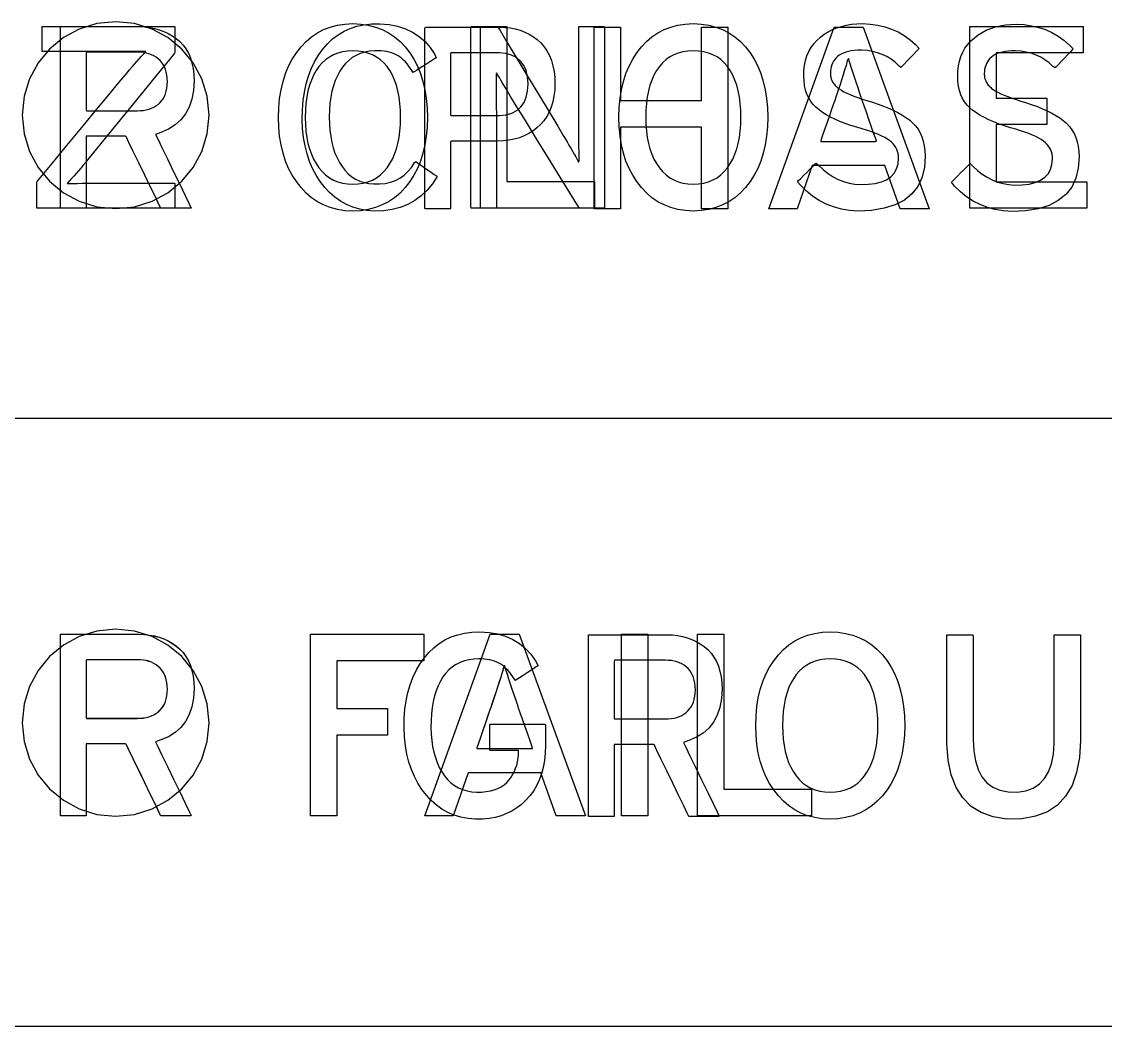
# Model space of a CAD drawing. Extents: x 1 to 47.7, y 0.2 to 35.
# Drawn here: x 23.077 to 23.657, y 10.065 to 10.602 of the extents above; entities that cross this region are included whole.
import ezdxf

# ---------------------------------------------------------------- set-up
doc = ezdxf.new("R2010")
doc.units = 0
doc.header["$MEASUREMENT"] = 0
for name, color, linetype in [('4_1__4U__UP_TO_ONE_IO_BOAR', 7, 'CONTINUOUS'), ('4_2__4U__FRONT_PANEL_W_24_', 7, 'CONTINUOUS'), ('5_1___24__TARGET_LEDS___12', 7, 'CONTINUOUS')]:
    doc.layers.add(name, color=color, linetype=linetype)

msp = doc.modelspace()

# ---------------------------------------------------------------- linework, layer by layer
at = {"layer": '4_1__4U__UP_TO_ONE_IO_BOAR'}
for points in [[(23.12715, 10.50203), (23.13723, 10.50305), (23.14662, 10.50596), (23.15511, 10.51058), (23.16252, 10.51668), (23.16863, 10.52409), (23.17324, 10.53259), (23.17616, 10.54197), (23.17717, 10.55205), (23.17616, 10.56213), (23.17324, 10.57151), (23.16863, 10.58001), (23.16252, 10.5874), (23.15511, 10.59351), (23.14662, 10.59812), (23.13723, 10.60103), (23.12715, 10.60205), (23.11707, 10.60103), (23.10769, 10.59812), (23.09921, 10.59351), (23.09181, 10.5874), (23.08571, 10.58001), (23.08111, 10.57151), (23.0782, 10.56213), (23.07718, 10.55205), (23.0782, 10.54197), (23.08111, 10.53259), (23.08571, 10.52409), (23.09181, 10.51668), (23.09921, 10.51058), (23.10769, 10.50596), (23.11707, 10.50305)], [(23.3622, 10.56873), (23.36205, 10.56533), (23.36167, 10.56213), (23.36106, 10.55912), (23.36021, 10.55631), (23.35914, 10.55369), (23.35784, 10.55127), (23.3563, 10.54904), (23.35454, 10.54702), (23.35257, 10.54519), (23.35044, 10.54357), (23.34817, 10.54216), (23.34574, 10.54097), (23.34316, 10.53999), (23.34044, 10.53922), (23.33756, 10.53866), (23.33454, 10.53832), (23.33136, 10.53819), (23.33026, 10.53819), (23.32793, 10.53819), (23.32448, 10.53819), (23.32037, 10.53819), (23.31607, 10.53819), (23.31207, 10.53819), (23.30882, 10.53819), (23.30681, 10.53819), (23.30638, 10.53803), (23.30638, 10.53582), (23.30638, 10.53157), (23.30638, 10.52598), (23.30638, 10.51972), (23.30638, 10.51351), (23.30638, 10.50803), (23.30638, 10.50397), (23.30638, 10.50204), (23.30606, 10.50197), (23.30484, 10.50197), (23.30295, 10.50197), (23.30067, 10.50197), (23.29826, 10.50197), (23.29598, 10.50197), (23.29409, 10.50197), (23.29287, 10.50197), (23.29255, 10.50216), (23.29255, 10.50735), (23.29255, 10.51823), (23.29255, 10.53294), (23.29255, 10.54961), (23.29255, 10.56639), (23.29255, 10.58141), (23.29255, 10.5928), (23.29255, 10.59872), (23.29323, 10.59915), (23.29645, 10.59915), (23.30164, 10.59915), (23.30805, 10.59915), (23.31492, 10.59915), (23.3215, 10.59915), (23.32702, 10.59915), (23.33075, 10.59915), (23.33228, 10.59915), (23.33531, 10.59902), (23.33821, 10.59869), (23.34097, 10.59816), (23.34359, 10.59742), (23.34607, 10.59648), (23.34842, 10.59534), (23.35064, 10.59399), (23.35272, 10.59244), (23.35466, 10.59065), (23.3564, 10.58864), (23.35791, 10.58642), (23.35919, 10.58399), (23.36025, 10.58136), (23.36108, 10.57851), (23.36168, 10.57546), (23.36205, 10.5722)], [(23.64262, 10.52987), (23.64222, 10.52373), (23.64091, 10.51832), (23.63869, 10.51361), (23.63556, 10.50962), (23.63151, 10.50635), (23.62655, 10.50379), (23.62068, 10.50194), (23.6139, 10.5008), (23.60683, 10.50043), (23.6022, 10.50081), (23.59779, 10.50156), (23.5936, 10.50269), (23.58964, 10.5042), (23.58591, 10.50609), (23.58239, 10.50836), (23.5791, 10.51101), (23.57603, 10.51404), (23.5743, 10.51616), (23.57491, 10.51677), (23.57606, 10.51792), (23.57757, 10.51942), (23.57926, 10.52111), (23.58096, 10.5228), (23.58248, 10.52432), (23.58365, 10.52549), (23.58429, 10.52613), (23.58573, 10.52476), (23.58819, 10.52248), (23.59074, 10.52049), (23.59339, 10.51879), (23.59614, 10.51738), (23.59899, 10.51626), (23.60193, 10.51544), (23.60497, 10.5149), (23.60811, 10.51466), (23.6121, 10.51475), (23.6159, 10.51521), (23.61919, 10.51604), (23.62198, 10.51723), (23.62426, 10.51879), (23.62604, 10.52071), (23.62732, 10.523), (23.6281, 10.52565), (23.62838, 10.52868), (23.62832, 10.53001), (23.62815, 10.5312), (23.62786, 10.53234), (23.62745, 10.53343), (23.62692, 10.53446), (23.62628, 10.53545), (23.62551, 10.53639), (23.62463, 10.53727), (23.62362, 10.53811), (23.6224, 10.53894), (23.621, 10.53975), (23.61942, 10.54056), (23.61767, 10.54136), (23.61573, 10.54215), (23.61361, 10.54294), (23.61132, 10.54371), (23.60885, 10.54448), (23.60599, 10.5453), (23.60279, 10.54628), (23.59979, 10.54731), (23.59698, 10.5484), (23.59436, 10.54953), (23.59193, 10.55072), (23.5897, 10.55195), (23.58767, 10.55324), (23.58582, 10.55458), (23.58417, 10.55595), (23.58269, 10.55745), (23.5814, 10.55913), (23.5803, 10.56098), (23.57939, 10.563), (23.57867, 10.56519), (23.57815, 10.56756), (23.57781, 10.57011), (23.57766, 10.57282), (23.57773, 10.57566), (23.57804, 10.57839), (23.57858, 10.58097), (23.57934, 10.58341), (23.58034, 10.58571), (23.58156, 10.58787), (23.58301, 10.58988), (23.58469, 10.59176), (23.5866, 10.59349), (23.58861, 10.595), (23.59073, 10.59633), (23.59298, 10.59748), (23.59535, 10.59845), (23.59784, 10.59926), (23.60045, 10.59988), (23.60318, 10.60033), (23.60604, 10.60061), (23.60913, 10.6007), (23.61326, 10.60048), (23.61723, 10.59991), (23.62103, 10.59902), (23.62466, 10.59779), (23.62813, 10.59623), (23.63142, 10.59434), (23.63455, 10.59211), (23.63751, 10.58955), (23.6395, 10.58749), (23.63895, 10.58692), (23.63786, 10.58579), (23.6364, 10.58427), (23.63474, 10.58255), (23.63306, 10.58081), (23.63153, 10.57922), (23.63034, 10.57798), (23.62965, 10.57727), (23.62861, 10.57814), (23.62656, 10.58002), (23.62438, 10.58166), (23.62207, 10.58306), (23.61964, 10.58422), (23.61707, 10.58514), (23.61438, 10.58582), (23.61156, 10.58626), (23.60861, 10.58646), (23.60638, 10.58643), (23.60465, 10.58631), (23.60303, 10.5861), (23.60153, 10.58581), (23.60015, 10.58543), (23.59888, 10.58498), (23.59772, 10.58444), (23.59668, 10.58382), (23.59576, 10.58311), (23.59494, 10.58232), (23.59422, 10.58147), (23.5936, 10.58058), (23.59307, 10.57965), (23.59265, 10.57867), (23.59231, 10.57765), (23.59208, 10.57658), (23.59194, 10.57547), (23.59189, 10.57435), (23.5919, 10.57379), (23.59194, 10.57324), (23.592, 10.57272), (23.59208, 10.57221), (23.59219, 10.57172), (23.59232, 10.57124), (23.59247, 10.57079), (23.59265, 10.57035), (23.59285, 10.56992), (23.59309, 10.56946), (23.59337, 10.569), (23.59369, 10.56855), (23.59404, 10.56811), (23.59443, 10.56767), (23.59487, 10.56724), (23.59533, 10.56682), (23.59584, 10.56639), (23.5966, 10.56583), (23.5978, 10.56507), (23.59918, 10.5643), (23.60075, 10.56352), (23.60251, 10.56274), (23.60445, 10.56195), (23.60659, 10.56115), (23.60892, 10.56035), (23.61144, 10.55954), (23.61441, 10.55864), (23.61744, 10.55765), (23.62031, 10.55661), (23.62302, 10.55551), (23.62557, 10.55435), (23.62796, 10.55314), (23.6302, 10.55187), (23.63227, 10.55054), (23.63419, 10.54917), (23.63593, 10.54769), (23.63747, 10.54605), (23.63881, 10.54424), (23.63994, 10.54227), (23.64088, 10.54012), (23.64162, 10.53781), (23.64215, 10.53533), (23.64249, 10.53268)], [(23.34782, 10.56873), (23.3475, 10.57253), (23.34672, 10.57585), (23.34548, 10.57867), (23.34378, 10.581), (23.34163, 10.58285), (23.33902, 10.5842), (23.33595, 10.58506), (23.33243, 10.58544), (23.33099, 10.58546), (23.32855, 10.58546), (23.32483, 10.58546), (23.32041, 10.58546), (23.31582, 10.58546), (23.31161, 10.58546), (23.30834, 10.58546), (23.30656, 10.58546), (23.30638, 10.58494), (23.30638, 10.58212), (23.30638, 10.57747), (23.30638, 10.57172), (23.30638, 10.56561), (23.30638, 10.55986), (23.30638, 10.55521), (23.30638, 10.55239), (23.30656, 10.55187), (23.30834, 10.55187), (23.31161, 10.55187), (23.31582, 10.55187), (23.32041, 10.55187), (23.32483, 10.55187), (23.32855, 10.55187), (23.33099, 10.55187), (23.33244, 10.5519), (23.33605, 10.5523), (23.33917, 10.55319), (23.34181, 10.55457), (23.34398, 10.55643), (23.34566, 10.55878), (23.34686, 10.56161), (23.34758, 10.56493)], [(23.52645, 10.56042), (23.52537, 10.56362), (23.52434, 10.56668), (23.52336, 10.56962), (23.52244, 10.57243), (23.52157, 10.5751), (23.52075, 10.57765), (23.51998, 10.58007), (23.51926, 10.58236), (23.51862, 10.58103), (23.51792, 10.57868), (23.51717, 10.57618), (23.51635, 10.57355), (23.51547, 10.57078), (23.51453, 10.56786), (23.51352, 10.56481), (23.51245, 10.56161), (23.51189, 10.55995), (23.51124, 10.55808), (23.51016, 10.555), (23.50884, 10.55119), (23.50743, 10.54714), (23.50611, 10.54333), (23.50504, 10.54025), (23.50439, 10.53838), (23.50448, 10.53804), (23.5066, 10.53804), (23.51047, 10.53804), (23.51546, 10.53804), (23.5209, 10.53804), (23.52615, 10.53804), (23.53055, 10.53804), (23.53345, 10.53804), (23.53423, 10.53808), (23.5338, 10.53934), (23.53286, 10.54201), (23.53161, 10.54561), (23.53021, 10.54964), (23.52882, 10.55363), (23.52761, 10.55708), (23.52677, 10.55951)], [(23.12712, 10.17704), (23.1372, 10.17805), (23.14659, 10.18097), (23.15509, 10.18558), (23.16249, 10.19169), (23.1686, 10.1991), (23.17321, 10.20759), (23.17613, 10.21698), (23.17714, 10.22706), (23.17613, 10.23714), (23.17321, 10.24652), (23.1686, 10.25501), (23.16249, 10.26241), (23.15509, 10.26852), (23.14659, 10.27313), (23.1372, 10.27604), (23.12712, 10.27705), (23.11705, 10.27604), (23.10767, 10.27313), (23.09918, 10.26852), (23.09178, 10.26241), (23.08568, 10.25501), (23.08108, 10.24652), (23.07817, 10.23714), (23.07716, 10.22706), (23.07817, 10.21698), (23.08108, 10.20759), (23.08568, 10.1991), (23.09178, 10.19169), (23.09918, 10.18558), (23.10767, 10.18097), (23.11705, 10.17805)], [(23.35707, 10.21503), (23.35691, 10.21086), (23.35651, 10.20691), (23.35585, 10.20319), (23.35494, 10.1997), (23.35378, 10.19642), (23.35237, 10.19338), (23.35071, 10.19055), (23.3488, 10.18795), (23.34665, 10.18556), (23.34431, 10.18339), (23.34182, 10.18148), (23.33917, 10.17983), (23.33635, 10.17844), (23.33338, 10.17731), (23.33024, 10.17645), (23.32694, 10.17585), (23.32348, 10.17551), (23.31968, 10.17548), (23.31567, 10.17587), (23.31187, 10.1766), (23.30828, 10.17768), (23.30489, 10.1791), (23.30171, 10.18088), (23.29873, 10.183), (23.29596, 10.18547), (23.29339, 10.18829), (23.29101, 10.19139), (23.28886, 10.1947), (23.28698, 10.19825), (23.28538, 10.20203), (23.28405, 10.20604), (23.28299, 10.21028), (23.28221, 10.21476), (23.2817, 10.21946), (23.28147, 10.2244), (23.28156, 10.22944), (23.28194, 10.23427), (23.28259, 10.23886), (23.28351, 10.24323), (23.28471, 10.24738), (23.28618, 10.25129), (23.28793, 10.25498), (23.28995, 10.25844), (23.29224, 10.26168), (23.29471, 10.26462), (23.29739, 10.26721), (23.30026, 10.26946), (23.30335, 10.27137), (23.30664, 10.27293), (23.31014, 10.27415), (23.31384, 10.27502), (23.31775, 10.27555), (23.322, 10.27572), (23.32694, 10.27539), (23.33153, 10.27461), (23.33577, 10.27336), (23.33967, 10.27165), (23.34322, 10.26948), (23.34642, 10.26684), (23.34927, 10.26375), (23.35178, 10.2602), (23.35321, 10.25754), (23.35249, 10.25709), (23.35112, 10.2562), (23.34929, 10.25503), (23.34723, 10.25371), (23.34516, 10.25238), (23.34328, 10.25117), (23.34183, 10.25024), (23.34101, 10.24971), (23.34048, 10.25035), (23.33967, 10.25163), (23.33883, 10.25283), (23.33796, 10.25395), (23.33707, 10.25499), (23.33615, 10.25596), (23.33521, 10.25684), (23.33424, 10.25765), (23.33324, 10.25837), (23.33219, 10.25898), (23.33107, 10.2595), (23.32988, 10.25995), (23.32863, 10.26033), (23.32731, 10.26065), (23.32593, 10.26089), (23.32449, 10.26107), (23.32298, 10.26118), (23.32141, 10.26122), (23.31878, 10.2611), (23.31619, 10.26074), (23.31375, 10.26014), (23.31145, 10.2593), (23.30931, 10.25823), (23.30732, 10.25692), (23.30548, 10.25537), (23.30379, 10.25359), (23.30225, 10.25157), (23.30086, 10.2493), (23.29964, 10.24685), (23.29859, 10.24421), (23.29771, 10.24139), (23.297, 10.23839), (23.29645, 10.2352), (23.29608, 10.23182), (23.29587, 10.22827), (23.29584, 10.22455), (23.29597, 10.22096), (23.29627, 10.21755), (23.29674, 10.21432), (23.29738, 10.21127), (23.29819, 10.2084), (23.29917, 10.20571), (23.30032, 10.2032), (23.30164, 10.20087), (23.30312, 10.19869), (23.30474, 10.19672), (23.30652, 10.19499), (23.30844, 10.19352), (23.31052, 10.1923), (23.31275, 10.19134), (23.31513, 10.19062), (23.31766, 10.19016), (23.32034, 10.18995), (23.32296, 10.19), (23.32537, 10.19024), (23.32762, 10.19064), (23.3297, 10.1912), (23.33162, 10.19193), (23.33337, 10.19282), (23.33497, 10.19387), (23.3364, 10.19509), (23.33767, 10.19647), (23.33874, 10.19794), (23.33967, 10.19948), (23.34048, 10.20108), (23.34116, 10.20273), (23.34172, 10.20445), (23.34215, 10.20624), (23.34245, 10.20808), (23.34264, 10.20998), (23.34269, 10.21185), (23.34269, 10.21187), (23.34269, 10.21191), (23.34269, 10.21197), (23.34269, 10.21203), (23.34269, 10.2121), (23.34269, 10.21217), (23.34269, 10.21222), (23.34269, 10.21225), (23.34266, 10.21226), (23.34187, 10.21226), (23.34022, 10.21226), (23.33799, 10.21226), (23.33544, 10.21226), (23.33285, 10.21226), (23.33048, 10.21226), (23.3286, 10.21226), (23.3275, 10.21226), (23.32731, 10.21236), (23.32731, 10.21324), (23.32731, 10.21486), (23.32731, 10.21696), (23.32731, 10.21929), (23.32731, 10.22163), (23.32731, 10.22371), (23.32731, 10.2253), (23.32731, 10.22614), (23.32773, 10.22622), (23.32996, 10.22622), (23.33364, 10.22622), (23.33825, 10.22622), (23.34328, 10.22622), (23.34819, 10.22622), (23.35246, 10.22622), (23.35559, 10.22622), (23.35703, 10.22622), (23.35707, 10.22595), (23.35707, 10.22499), (23.35707, 10.22353), (23.35707, 10.22175), (23.35707, 10.21985), (23.35707, 10.21804), (23.35707, 10.2165), (23.35707, 10.21543)], [(23.54933, 10.22561), (23.54915, 10.22044), (23.54869, 10.21552), (23.54794, 10.21085), (23.5469, 10.20642), (23.54558, 10.20225), (23.54397, 10.19832), (23.54207, 10.19465), (23.53988, 10.19122), (23.5374, 10.18802), (23.53466, 10.18514), (23.5317, 10.18263), (23.52853, 10.1805), (23.52514, 10.17874), (23.52153, 10.17735), (23.5177, 10.17633), (23.51365, 10.17569), (23.50939, 10.17543), (23.50515, 10.17569), (23.50115, 10.17633), (23.49736, 10.17735), (23.49379, 10.17874), (23.49045, 10.1805), (23.48732, 10.18263), (23.48442, 10.18514), (23.48174, 10.18802), (23.47925, 10.19122), (23.47701, 10.19465), (23.47507, 10.19832), (23.47342, 10.20225), (23.47206, 10.20642), (23.471, 10.21085), (23.47023, 10.21552), (23.46976, 10.22044), (23.46958, 10.22561), (23.46976, 10.23079), (23.47023, 10.23572), (23.471, 10.24041), (23.47206, 10.24485), (23.47342, 10.24905), (23.47507, 10.253), (23.47701, 10.25672), (23.47925, 10.26018), (23.48174, 10.26338), (23.48442, 10.26622), (23.48732, 10.26869), (23.49045, 10.27079), (23.49379, 10.27251), (23.49736, 10.27387), (23.50115, 10.27486), (23.50515, 10.27548), (23.50939, 10.27573), (23.51365, 10.27548), (23.5177, 10.27486), (23.52153, 10.27387), (23.52514, 10.27251), (23.52853, 10.27079), (23.5317, 10.26869), (23.53466, 10.26622), (23.5374, 10.26338), (23.53988, 10.26018), (23.54207, 10.25672), (23.54397, 10.253), (23.54558, 10.24905), (23.5469, 10.24485), (23.54794, 10.24041), (23.54869, 10.23572), (23.54915, 10.23079)], [(23.45161, 10.24511), (23.45124, 10.23996), (23.45035, 10.23529), (23.44892, 10.23111), (23.44696, 10.22742), (23.44446, 10.22422), (23.44143, 10.22151), (23.43786, 10.21929), (23.43376, 10.21756), (23.43097, 10.2165), (23.43215, 10.21405), (23.4344, 10.20941), (23.43734, 10.20333), (23.44063, 10.19653), (23.4439, 10.18978), (23.44679, 10.18379), (23.44896, 10.17932), (23.45003, 10.1771), (23.44976, 10.17699), (23.44839, 10.17699), (23.44624, 10.17699), (23.44361, 10.17699), (23.4408, 10.17699), (23.43811, 10.17699), (23.43585, 10.17699), (23.43431, 10.17699), (23.4338, 10.177), (23.43299, 10.17867), (23.43106, 10.18266), (23.42835, 10.18824), (23.42522, 10.1947), (23.42201, 10.20132), (23.41907, 10.20739), (23.41674, 10.21219), (23.41537, 10.21501), (23.41499, 10.21545), (23.41355, 10.21545), (23.41098, 10.21545), (23.40768, 10.21545), (23.40402, 10.21545), (23.40043, 10.21545), (23.39728, 10.21545), (23.39498, 10.21545), (23.39392, 10.21545), (23.39389, 10.21448), (23.39389, 10.21105), (23.39389, 10.20583), (23.39389, 10.19954), (23.39389, 10.19289), (23.39389, 10.1866), (23.39389, 10.18138), (23.39389, 10.17796), (23.39388, 10.17699), (23.39319, 10.17699), (23.39169, 10.17699), (23.38964, 10.17699), (23.3873, 10.17699), (23.38493, 10.17699), (23.38278, 10.17699), (23.3811, 10.17699), (23.38017, 10.17699), (23.38006, 10.1781), (23.38006, 10.18521), (23.38006, 10.19734), (23.38006, 10.21268), (23.38006, 10.22941), (23.38006, 10.24574), (23.38006, 10.25984), (23.38006, 10.26991), (23.38006, 10.27414), (23.38134, 10.27417), (23.38522, 10.27417), (23.39096, 10.27417), (23.39778, 10.27417), (23.40491, 10.27417), (23.41159, 10.27417), (23.41705, 10.27417), (23.42052, 10.27417), (23.42215, 10.27416), (23.42503, 10.27402), (23.42779, 10.27369), (23.43044, 10.27318), (23.43298, 10.27248), (23.43541, 10.27159), (23.43772, 10.27052), (23.43992, 10.26926), (23.442, 10.26782), (23.44398, 10.26616), (23.44573, 10.26428), (23.44726, 10.26219), (23.44856, 10.25988), (23.44963, 10.25736), (23.45047, 10.25462), (23.45108, 10.25166), (23.45146, 10.24849)], [(23.64339, 10.2175), (23.64283, 10.20838), (23.64131, 10.20037), (23.63884, 10.19348), (23.6354, 10.1877), (23.631, 10.18303), (23.62564, 10.17947), (23.61933, 10.17703), (23.61205, 10.1757), (23.60402, 10.17557), (23.59668, 10.17672), (23.59029, 10.17897), (23.58484, 10.18234), (23.58035, 10.18683), (23.57681, 10.19242), (23.57421, 10.19913), (23.57257, 10.20696), (23.57187, 10.21589), (23.57185, 10.21919), (23.57185, 10.22419), (23.57185, 10.23185), (23.57185, 10.2411), (23.57185, 10.25088), (23.57185, 10.26014), (23.57185, 10.2678), (23.57185, 10.2728), (23.57187, 10.27417), (23.57259, 10.27417), (23.57414, 10.27417), (23.57625, 10.27417), (23.57865, 10.27417), (23.58108, 10.27417), (23.58327, 10.27417), (23.58495, 10.27417), (23.58586, 10.27417), (23.58595, 10.27339), (23.58595, 10.26908), (23.58595, 10.26191), (23.58595, 10.25295), (23.58595, 10.24325), (23.58595, 10.23386), (23.58595, 10.22585), (23.58595, 10.22027), (23.58595, 10.21817), (23.58624, 10.21203), (23.58712, 10.20664), (23.58857, 10.202), (23.59061, 10.19812), (23.59323, 10.19498), (23.59643, 10.1926), (23.60022, 10.19097), (23.60459, 10.1901), (23.60948, 10.19001), (23.61405, 10.19071), (23.61801, 10.19214), (23.62138, 10.1943), (23.62416, 10.19718), (23.62633, 10.20079), (23.62791, 10.20512), (23.6289, 10.21019), (23.62928, 10.21598), (23.62929, 10.21861), (23.62929, 10.22366), (23.62929, 10.2314), (23.62929, 10.24075), (23.62929, 10.25064), (23.62929, 10.25999), (23.62929, 10.26773), (23.62929, 10.27278), (23.62931, 10.27417), (23.63003, 10.27417), (23.63158, 10.27417), (23.63369, 10.27417), (23.63609, 10.27417), (23.63852, 10.27417), (23.64071, 10.27417), (23.64239, 10.27417), (23.6433, 10.27417), (23.64339, 10.27338), (23.64339, 10.26901), (23.64339, 10.26176), (23.64339, 10.25269), (23.64339, 10.24287), (23.64339, 10.23337), (23.64339, 10.22527), (23.64339, 10.21962)], [(23.43736, 10.2447), (23.43728, 10.2465), (23.43708, 10.24819), (23.43676, 10.24977), (23.43633, 10.25124), (23.43578, 10.25259), (23.43512, 10.25384), (23.43434, 10.25497), (23.43345, 10.25599), (23.43244, 10.25693), (23.43134, 10.25777), (23.43014, 10.25851), (23.42885, 10.25912), (23.42748, 10.25962), (23.42602, 10.26001), (23.42446, 10.26028), (23.42282, 10.26044), (23.42132, 10.26048), (23.41997, 10.26048), (23.41693, 10.26048), (23.41274, 10.26048), (23.40797, 10.26048), (23.40316, 10.26048), (23.39886, 10.26048), (23.39562, 10.26048), (23.39399, 10.26048), (23.39389, 10.25984), (23.39389, 10.25712), (23.39389, 10.25282), (23.39389, 10.24758), (23.39389, 10.24203), (23.39389, 10.23679), (23.39389, 10.2325), (23.39389, 10.22977), (23.39399, 10.22913), (23.39562, 10.22913), (23.39886, 10.22913), (23.40316, 10.22913), (23.40797, 10.22913), (23.41274, 10.22913), (23.41693, 10.22913), (23.41997, 10.22913), (23.42132, 10.22913), (23.4228, 10.22917), (23.42441, 10.22932), (23.42594, 10.22958), (23.42738, 10.22995), (23.42874, 10.23042), (23.43001, 10.231), (23.4312, 10.2317), (23.43231, 10.2325), (23.43333, 10.2334), (23.43425, 10.23442), (23.43505, 10.23554), (23.43573, 10.23678), (23.4363, 10.23814), (23.43674, 10.23961), (23.43707, 10.24119), (23.43728, 10.24289)], [(23.53495, 10.22561), (23.53486, 10.22943), (23.5346, 10.23305), (23.53415, 10.23648), (23.53353, 10.2397), (23.53273, 10.24273), (23.53174, 10.24556), (23.53059, 10.2482), (23.52925, 10.25063), (23.52773, 10.25284), (23.52603, 10.25478), (23.52416, 10.25646), (23.52212, 10.25789), (23.51991, 10.25906), (23.51753, 10.25999), (23.51499, 10.26065), (23.51227, 10.26107), (23.50939, 10.26122), (23.50656, 10.26107), (23.5039, 10.26065), (23.50139, 10.25999), (23.49905, 10.25906), (23.49687, 10.25789), (23.49486, 10.25646), (23.493, 10.25478), (23.49131, 10.25284), (23.48977, 10.25063), (23.48841, 10.2482), (23.48722, 10.24556), (23.48622, 10.24273), (23.48541, 10.2397), (23.48477, 10.23648), (23.48432, 10.23305), (23.48405, 10.22943), (23.48395, 10.22561), (23.48405, 10.22184), (23.48432, 10.21826), (23.48477, 10.21488), (23.48541, 10.21168), (23.48622, 10.20869), (23.48722, 10.20588), (23.48841, 10.20327), (23.48977, 10.20086), (23.49131, 10.1986), (23.493, 10.19657), (23.49486, 10.19481), (23.49687, 10.19332), (23.49905, 10.1921), (23.50139, 10.19115), (23.5039, 10.19048), (23.50656, 10.19007), (23.50939, 10.18993), (23.51227, 10.19007), (23.51499, 10.19048), (23.51753, 10.19115), (23.51991, 10.1921), (23.52212, 10.19332), (23.52416, 10.19481), (23.52603, 10.19657), (23.52773, 10.1986), (23.52925, 10.20086), (23.53059, 10.20327), (23.53174, 10.20588), (23.53273, 10.20869), (23.53353, 10.21168), (23.53415, 10.21488), (23.5346, 10.21826), (23.53486, 10.22184)]]:
    msp.add_lwpolyline(points, close=True, dxfattribs=at)
for points in [[(23.44066, 10.50197), (23.44066, 10.54558), (23.39733, 10.54558), (23.39733, 10.50197), (23.38322, 10.50197), (23.38322, 10.59915), (23.39733, 10.59915), (23.39733, 10.55981), (23.44066, 10.55981), (23.44066, 10.59915), (23.45477, 10.59915), (23.45477, 10.50197), (23.44066, 10.50197)], [(23.54686, 10.50197), (23.53872, 10.52503), (23.4998, 10.52503), (23.49173, 10.50197), (23.4766, 10.50197), (23.5116, 10.59915), (23.52706, 10.59915), (23.56246, 10.50197), (23.54686, 10.50197)], [(21.57681, 10.06468), (24.24675, 10.06479)]]:
    msp.add_lwpolyline(points, dxfattribs=at)
at = {"layer": '4_2__4U__FRONT_PANEL_W_24_'}
for points in [[(23.085, 10.50225), (23.085, 10.50277), (23.085, 10.50415), (23.085, 10.50613), (23.085, 10.50847), (23.085, 10.5109), (23.085, 10.51316), (23.085, 10.515), (23.085, 10.51616), (23.08515, 10.51661), (23.0878, 10.5198), (23.09309, 10.5262), (23.10016, 10.53475), (23.10815, 10.54441), (23.11621, 10.55415), (23.12347, 10.56292), (23.12906, 10.56968), (23.13214, 10.5734), (23.13325, 10.57474), (23.13459, 10.57634), (23.13591, 10.57788), (23.1372, 10.57938), (23.13847, 10.58083), (23.13971, 10.58222), (23.14093, 10.58357), (23.14213, 10.58486), (23.14329, 10.58611), (23.14177, 10.58623), (23.13973, 10.58618), (23.13762, 10.58613), (23.13544, 10.5861), (23.13319, 10.58606), (23.13087, 10.58604), (23.12848, 10.58602), (23.12602, 10.58601), (23.12383, 10.58601), (23.12216, 10.58601), (23.11839, 10.58601), (23.11317, 10.58601), (23.10715, 10.58601), (23.10099, 10.58601), (23.09535, 10.58601), (23.09088, 10.58601), (23.08823, 10.58601), (23.08778, 10.58611), (23.08778, 10.58698), (23.08778, 10.58856), (23.08778, 10.59061), (23.08778, 10.59289), (23.08778, 10.59515), (23.08778, 10.59715), (23.08778, 10.59864), (23.08778, 10.59939), (23.08914, 10.59943), (23.09495, 10.59943), (23.10417, 10.59943), (23.11551, 10.59943), (23.12768, 10.59943), (23.13938, 10.59943), (23.14934, 10.59943), (23.15626, 10.59943), (23.15885, 10.59943), (23.15885, 10.59892), (23.15885, 10.59754), (23.15885, 10.59557), (23.15885, 10.59324), (23.15885, 10.59082), (23.15885, 10.58857), (23.15885, 10.58674), (23.15885, 10.58558), (23.15871, 10.58513), (23.15609, 10.58193), (23.15086, 10.57553), (23.14387, 10.56698), (23.13597, 10.55731), (23.128, 10.54756), (23.12083, 10.53879), (23.1153, 10.53202), (23.11225, 10.5283), (23.11116, 10.52695), (23.10984, 10.52534), (23.10854, 10.52378), (23.10726, 10.52228), (23.10599, 10.52083), (23.10474, 10.51944), (23.10351, 10.5181), (23.1023, 10.51681), (23.10111, 10.51557), (23.10263, 10.51545), (23.10467, 10.51551), (23.10678, 10.51555), (23.10896, 10.51559), (23.11121, 10.51562), (23.11353, 10.51564), (23.11592, 10.51566), (23.11837, 10.51567), (23.12057, 10.51567), (23.12234, 10.51567), (23.12635, 10.51567), (23.13189, 10.51567), (23.13828, 10.51567), (23.14482, 10.51567), (23.15081, 10.51567), (23.15557, 10.51567), (23.15838, 10.51567), (23.15885, 10.51558), (23.15885, 10.51471), (23.15885, 10.51313), (23.15885, 10.51107), (23.15885, 10.5088), (23.15885, 10.50654), (23.15885, 10.50454), (23.15885, 10.50304), (23.15885, 10.50229), (23.15745, 10.50225), (23.1514, 10.50225), (23.14182, 10.50225), (23.13004, 10.50225), (23.1174, 10.50225), (23.10523, 10.50225), (23.09489, 10.50225), (23.0877, 10.50225)], [(23.29395, 10.55088), (23.29377, 10.5457), (23.29331, 10.54078), (23.29256, 10.53611), (23.29152, 10.53168), (23.2902, 10.52751), (23.28858, 10.52359), (23.28669, 10.51991), (23.2845, 10.51648), (23.28201, 10.51328), (23.27928, 10.5104), (23.27632, 10.50789), (23.27315, 10.50576), (23.26975, 10.504), (23.26614, 10.50261), (23.26231, 10.5016), (23.25827, 10.50096), (23.254, 10.50069), (23.24977, 10.50096), (23.24576, 10.5016), (23.24197, 10.50261), (23.23841, 10.504), (23.23506, 10.50576), (23.23194, 10.50789), (23.22904, 10.5104), (23.22636, 10.51328), (23.22387, 10.51648), (23.22163, 10.51991), (23.21969, 10.52359), (23.21804, 10.52751), (23.21668, 10.53168), (23.21562, 10.53611), (23.21485, 10.54078), (23.21437, 10.5457), (23.21419, 10.55088), (23.21437, 10.55605), (23.21485, 10.56098), (23.21562, 10.56567), (23.21668, 10.57011), (23.21804, 10.57431), (23.21969, 10.57827), (23.22163, 10.58198), (23.22387, 10.58545), (23.22636, 10.58865), (23.22904, 10.59149), (23.23194, 10.59395), (23.23506, 10.59605), (23.23841, 10.59778), (23.24197, 10.59914), (23.24576, 10.60012), (23.24977, 10.60074), (23.254, 10.60099), (23.25827, 10.60074), (23.26231, 10.60012), (23.26614, 10.59914), (23.26975, 10.59778), (23.27315, 10.59605), (23.27632, 10.59395), (23.27928, 10.59149), (23.28201, 10.58865), (23.2845, 10.58545), (23.28669, 10.58198), (23.28858, 10.57827), (23.2902, 10.57431), (23.29152, 10.57011), (23.29256, 10.56567), (23.29331, 10.56098), (23.29377, 10.55605)], [(23.37526, 10.50225), (23.37389, 10.50448), (23.37023, 10.51041), (23.36498, 10.51895), (23.35879, 10.52899), (23.35237, 10.53942), (23.34638, 10.54915), (23.34151, 10.55706), (23.33844, 10.56204), (23.33746, 10.56365), (23.33655, 10.56517), (23.33567, 10.56665), (23.33482, 10.56809), (23.33399, 10.56948), (23.3332, 10.57084), (23.33243, 10.57214), (23.3317, 10.57341), (23.33099, 10.57463), (23.3307, 10.57384), (23.33071, 10.5715), (23.33071, 10.56909), (23.33072, 10.56661), (23.33074, 10.56404), (23.33076, 10.56141), (23.33078, 10.5587), (23.3308, 10.55591), (23.33083, 10.55305), (23.33084, 10.55127), (23.33084, 10.54674), (23.33084, 10.53994), (23.33084, 10.53176), (23.33084, 10.52313), (23.33084, 10.51495), (23.33084, 10.50814), (23.33084, 10.50362), (23.33083, 10.50225), (23.33019, 10.50225), (23.32876, 10.50225), (23.32678, 10.50225), (23.32449, 10.50225), (23.32216, 10.50225), (23.32001, 10.50225), (23.31831, 10.50225), (23.31731, 10.50225), (23.31714, 10.50293), (23.31714, 10.50923), (23.31714, 10.52069), (23.31714, 10.53554), (23.31714, 10.55204), (23.31714, 10.5684), (23.31714, 10.58288), (23.31714, 10.59371), (23.31714, 10.59913), (23.31741, 10.59943), (23.31859, 10.59943), (23.32046, 10.59943), (23.32275, 10.59943), (23.32522, 10.59943), (23.32759, 10.59943), (23.3296, 10.59943), (23.331, 10.59943), (23.33153, 10.59943), (23.33283, 10.59727), (23.33632, 10.59149), (23.34133, 10.58318), (23.34722, 10.57341), (23.35335, 10.56326), (23.35906, 10.55379), (23.3637, 10.5461), (23.36663, 10.54124), (23.36762, 10.53959), (23.36867, 10.53778), (23.36968, 10.53604), (23.37064, 10.53436), (23.37156, 10.53274), (23.37244, 10.53119), (23.37328, 10.5297), (23.37407, 10.52827), (23.37482, 10.52691), (23.37511, 10.52769), (23.37508, 10.53009), (23.37506, 10.53257), (23.37504, 10.53511), (23.37502, 10.53773), (23.37501, 10.54041), (23.375, 10.54316), (23.37499, 10.54597), (23.37499, 10.54886), (23.37499, 10.55064), (23.37499, 10.55514), (23.37499, 10.56192), (23.37499, 10.57006), (23.37499, 10.57865), (23.37499, 10.58679), (23.37499, 10.59357), (23.37499, 10.59807), (23.375, 10.59943), (23.37563, 10.59943), (23.37706, 10.59943), (23.37905, 10.59943), (23.38133, 10.59943), (23.38367, 10.59943), (23.38581, 10.59943), (23.38751, 10.59943), (23.38852, 10.59943), (23.38869, 10.59875), (23.38869, 10.59245), (23.38869, 10.581), (23.38869, 10.56614), (23.38869, 10.54965), (23.38869, 10.53328), (23.38869, 10.5188), (23.38869, 10.50797), (23.38869, 10.50256), (23.38843, 10.50225), (23.38733, 10.50225), (23.38559, 10.50225), (23.38345, 10.50225), (23.38115, 10.50225), (23.37894, 10.50225), (23.37705, 10.50225), (23.37575, 10.50225)], [(23.27957, 10.55088), (23.27948, 10.5547), (23.27921, 10.55832), (23.27877, 10.56174), (23.27814, 10.56497), (23.27734, 10.568), (23.27636, 10.57083), (23.2752, 10.57346), (23.27386, 10.5759), (23.27234, 10.5781), (23.27064, 10.58004), (23.26877, 10.58172), (23.26673, 10.58315), (23.26453, 10.58433), (23.26215, 10.58525), (23.2596, 10.58592), (23.25689, 10.58633), (23.254, 10.58649), (23.25118, 10.58633), (23.24851, 10.58592), (23.24601, 10.58525), (23.24367, 10.58433), (23.24149, 10.58315), (23.23947, 10.58172), (23.23761, 10.58004), (23.23592, 10.5781), (23.23438, 10.5759), (23.23302, 10.57346), (23.23184, 10.57083), (23.23084, 10.568), (23.23002, 10.56497), (23.22939, 10.56174), (23.22893, 10.55832), (23.22866, 10.5547), (23.22857, 10.55088), (23.22866, 10.5471), (23.22893, 10.54352), (23.22939, 10.54014), (23.23002, 10.53695), (23.23084, 10.53395), (23.23184, 10.53115), (23.23302, 10.52854), (23.23438, 10.52612), (23.23592, 10.52387), (23.23761, 10.52183), (23.23947, 10.52007), (23.24149, 10.51858), (23.24367, 10.51736), (23.24601, 10.51642), (23.24851, 10.51574), (23.25118, 10.51533), (23.254, 10.5152), (23.25689, 10.51533), (23.2596, 10.51574), (23.26215, 10.51642), (23.26453, 10.51736), (23.26673, 10.51858), (23.26877, 10.52007), (23.27064, 10.52183), (23.27234, 10.52387), (23.27386, 10.52612), (23.2752, 10.52854), (23.27636, 10.53115), (23.27734, 10.53395), (23.27814, 10.53695), (23.27877, 10.54014), (23.27921, 10.54352), (23.27948, 10.5471)], [(23.16909, 10.24538), (23.16873, 10.24023), (23.16784, 10.23556), (23.16641, 10.23138), (23.16445, 10.22769), (23.16195, 10.22449), (23.15892, 10.22178), (23.15535, 10.21956), (23.15125, 10.21783), (23.14846, 10.21677), (23.14964, 10.21432), (23.15189, 10.20968), (23.15483, 10.2036), (23.15812, 10.19681), (23.16139, 10.19005), (23.16428, 10.18406), (23.16645, 10.17959), (23.16752, 10.17738), (23.16725, 10.17726), (23.16588, 10.17726), (23.16373, 10.17726), (23.1611, 10.17726), (23.15828, 10.17726), (23.1556, 10.17726), (23.15333, 10.17726), (23.1518, 10.17726), (23.15129, 10.17727), (23.15048, 10.17895), (23.14855, 10.18293), (23.14584, 10.18851), (23.14271, 10.19497), (23.1395, 10.2016), (23.13656, 10.20767), (23.13423, 10.21246), (23.13286, 10.21528), (23.13248, 10.21572), (23.13104, 10.21572), (23.12847, 10.21572), (23.12516, 10.21572), (23.12151, 10.21572), (23.11792, 10.21572), (23.11477, 10.21572), (23.11247, 10.21572), (23.11141, 10.21572), (23.11138, 10.21475), (23.11138, 10.21132), (23.11138, 10.20611), (23.11138, 10.19981), (23.11138, 10.19316), (23.11138, 10.18687), (23.11138, 10.18166), (23.11138, 10.17823), (23.11136, 10.17726), (23.11068, 10.17726), (23.10918, 10.17726), (23.10713, 10.17726), (23.10479, 10.17726), (23.10242, 10.17726), (23.10027, 10.17726), (23.09859, 10.17726), (23.09766, 10.17726), (23.09755, 10.17837), (23.09755, 10.18548), (23.09755, 10.19761), (23.09755, 10.21295), (23.09755, 10.22968), (23.09755, 10.24601), (23.09755, 10.26011), (23.09755, 10.27018), (23.09755, 10.27441), (23.09882, 10.27444), (23.10271, 10.27444), (23.10845, 10.27444), (23.11527, 10.27444), (23.1224, 10.27444), (23.12908, 10.27444), (23.13454, 10.27444), (23.13801, 10.27444), (23.13964, 10.27443), (23.14252, 10.27429), (23.14528, 10.27396), (23.14793, 10.27345), (23.15047, 10.27275), (23.1529, 10.27186), (23.15521, 10.27079), (23.15741, 10.26953), (23.15949, 10.26809), (23.16146, 10.26643), (23.16322, 10.26455), (23.16475, 10.26246), (23.16605, 10.26015), (23.16712, 10.25763), (23.16796, 10.25489), (23.16857, 10.25193), (23.16895, 10.24877)], [(23.15485, 10.24497), (23.15477, 10.24678), (23.15456, 10.24846), (23.15425, 10.25004), (23.15381, 10.25151), (23.15327, 10.25286), (23.15261, 10.25411), (23.15183, 10.25524), (23.15094, 10.25626), (23.14993, 10.2572), (23.14882, 10.25805), (23.14763, 10.25878), (23.14634, 10.25939), (23.14497, 10.25989), (23.1435, 10.26028), (23.14195, 10.26055), (23.14031, 10.26071), (23.13881, 10.26075), (23.13746, 10.26075), (23.13441, 10.26075), (23.13023, 10.26075), (23.12546, 10.26075), (23.12065, 10.26075), (23.11634, 10.26075), (23.1131, 10.26075), (23.11147, 10.26075), (23.11138, 10.26011), (23.11138, 10.25739), (23.11138, 10.25309), (23.11138, 10.24785), (23.11138, 10.2423), (23.11138, 10.23706), (23.11138, 10.23277), (23.11138, 10.23004), (23.11147, 10.2294), (23.1131, 10.2294), (23.11634, 10.2294), (23.12065, 10.2294), (23.12546, 10.2294), (23.13023, 10.2294), (23.13441, 10.2294), (23.13746, 10.2294), (23.13881, 10.2294), (23.14028, 10.22944), (23.1419, 10.22959), (23.14343, 10.22985), (23.14487, 10.23022), (23.14623, 10.23069), (23.1475, 10.23128), (23.14869, 10.23197), (23.1498, 10.23277), (23.15082, 10.23367), (23.15174, 10.23469), (23.15254, 10.23581), (23.15322, 10.23705), (23.15379, 10.23841), (23.15423, 10.23988), (23.15456, 10.24146), (23.15476, 10.24316)], [(23.34243, 10.23572), (23.34135, 10.23891), (23.34033, 10.24198), (23.33935, 10.24491), (23.33842, 10.24772), (23.33755, 10.2504), (23.33673, 10.25295), (23.33596, 10.25537), (23.33525, 10.25766), (23.3346, 10.25632), (23.33391, 10.25397), (23.33315, 10.25148), (23.33234, 10.24884), (23.33146, 10.24607), (23.33051, 10.24316), (23.3295, 10.2401), (23.32843, 10.2369), (23.32787, 10.23524), (23.32722, 10.23337), (23.32615, 10.23029), (23.32483, 10.22648), (23.32342, 10.22243), (23.3221, 10.21862), (23.32103, 10.21554), (23.32038, 10.21367), (23.32047, 10.21333), (23.32258, 10.21333), (23.32646, 10.21333), (23.33144, 10.21333), (23.33689, 10.21333), (23.34214, 10.21333), (23.34653, 10.21333), (23.34943, 10.21333), (23.35022, 10.21337), (23.34978, 10.21463), (23.34885, 10.2173), (23.3476, 10.2209), (23.34619, 10.22493), (23.3448, 10.22892), (23.3436, 10.23237), (23.34275, 10.2348)]]:
    msp.add_lwpolyline(points, close=True, dxfattribs=at)
for points in [[(22.56645, 10.39004), (23.94141, 10.39004)], [(23.24552, 10.26021), (23.24552, 10.23469), (23.27257, 10.23469), (23.27257, 10.22047), (23.24552, 10.22047), (23.24552, 10.17726), (23.23142, 10.17726), (23.23142, 10.27444), (23.29207, 10.27444), (23.29207, 10.26021), (23.24552, 10.26021)], [(23.36285, 10.17726), (23.35471, 10.20032), (23.31578, 10.20032), (23.30771, 10.17726), (23.29259, 10.17726), (23.32758, 10.27444), (23.34304, 10.27444), (23.37845, 10.17726), (23.36285, 10.17726)], [(23.39784, 10.17726), (23.39784, 10.27444), (23.41195, 10.27444), (23.41195, 10.17726), (23.39784, 10.17726)], [(23.43846, 10.17726), (23.43846, 10.27444), (23.45257, 10.27444), (23.45257, 10.19149), (23.49953, 10.19149), (23.49953, 10.17726), (23.43846, 10.17726)]]:
    msp.add_lwpolyline(points, dxfattribs=at)
at = {"layer": '5_1___24__TARGET_LEDS___12'}
for points in [[(23.16909, 10.57039), (23.16873, 10.56523), (23.16784, 10.56057), (23.16641, 10.55639), (23.16445, 10.5527), (23.16195, 10.5495), (23.15892, 10.54679), (23.15535, 10.54457), (23.15125, 10.54283), (23.14846, 10.54178), (23.14964, 10.53933), (23.15189, 10.53469), (23.15483, 10.5286), (23.15812, 10.52181), (23.16139, 10.51505), (23.16428, 10.50907), (23.16645, 10.5046), (23.16752, 10.50238), (23.16725, 10.50227), (23.16588, 10.50227), (23.16373, 10.50227), (23.1611, 10.50227), (23.15828, 10.50227), (23.1556, 10.50227), (23.15333, 10.50227), (23.1518, 10.50227), (23.15129, 10.50228), (23.15048, 10.50395), (23.14855, 10.50794), (23.14584, 10.51352), (23.14271, 10.51998), (23.1395, 10.5266), (23.13656, 10.53267), (23.13423, 10.53747), (23.13286, 10.54028), (23.13248, 10.54072), (23.13104, 10.54072), (23.12847, 10.54072), (23.12516, 10.54072), (23.12151, 10.54072), (23.11792, 10.54072), (23.11477, 10.54072), (23.11247, 10.54072), (23.11141, 10.54072), (23.11138, 10.53975), (23.11138, 10.53633), (23.11138, 10.53111), (23.11138, 10.52482), (23.11138, 10.51817), (23.11138, 10.51188), (23.11138, 10.50666), (23.11138, 10.50324), (23.11136, 10.50227), (23.11068, 10.50227), (23.10918, 10.50227), (23.10713, 10.50227), (23.10479, 10.50227), (23.10242, 10.50227), (23.10027, 10.50227), (23.09859, 10.50227), (23.09766, 10.50227), (23.09755, 10.50338), (23.09755, 10.51049), (23.09755, 10.52262), (23.09755, 10.53795), (23.09755, 10.55469), (23.09755, 10.57101), (23.09755, 10.58512), (23.09755, 10.59519), (23.09755, 10.59941), (23.09882, 10.59945), (23.10271, 10.59945), (23.10845, 10.59945), (23.11527, 10.59945), (23.1224, 10.59945), (23.12908, 10.59945), (23.13454, 10.59945), (23.13801, 10.59945), (23.13964, 10.59944), (23.14252, 10.5993), (23.14528, 10.59897), (23.14793, 10.59845), (23.15047, 10.59775), (23.1529, 10.59687), (23.15521, 10.59579), (23.15741, 10.59454), (23.15949, 10.59309), (23.16146, 10.59144), (23.16322, 10.58956), (23.16475, 10.58747), (23.16605, 10.58516), (23.16712, 10.58263), (23.16796, 10.57989), (23.16857, 10.57694), (23.16895, 10.57377)], [(23.29918, 10.51929), (23.29664, 10.51534), (23.29379, 10.51187), (23.29064, 10.50887), (23.28719, 10.50633), (23.28344, 10.50427), (23.27939, 10.50267), (23.27504, 10.50154), (23.27038, 10.50089), (23.26566, 10.50074), (23.26159, 10.50109), (23.25773, 10.50179), (23.25408, 10.50285), (23.25065, 10.50426), (23.24742, 10.50602), (23.2444, 10.50814), (23.2416, 10.51061), (23.239, 10.51344), (23.23658, 10.51656), (23.2344, 10.5199), (23.2325, 10.52347), (23.23088, 10.52728), (23.22954, 10.53132), (23.22847, 10.5356), (23.22769, 10.54012), (23.22718, 10.54487), (23.22695, 10.54986), (23.22706, 10.55494), (23.22745, 10.5598), (23.22813, 10.56442), (23.22908, 10.56881), (23.23031, 10.57297), (23.23182, 10.57691), (23.23361, 10.58061), (23.23568, 10.58407), (23.23802, 10.58731), (23.24053, 10.59023), (23.24325, 10.59281), (23.24618, 10.59503), (23.24933, 10.5969), (23.25268, 10.59842), (23.25624, 10.59959), (23.26002, 10.60042), (23.264, 10.60089), (23.26849, 10.60097), (23.27341, 10.60055), (23.27797, 10.59966), (23.28217, 10.5983), (23.28603, 10.59647), (23.28953, 10.59418), (23.29267, 10.59141), (23.29547, 10.58818), (23.29791, 10.58448), (23.29862, 10.58276), (23.29768, 10.58215), (23.29613, 10.58115), (23.29417, 10.57989), (23.29204, 10.57851), (23.28997, 10.57718), (23.28817, 10.57602), (23.28687, 10.57518), (23.2863, 10.57481), (23.28559, 10.57597), (23.28476, 10.57723), (23.28391, 10.57841), (23.28304, 10.57951), (23.28214, 10.58053), (23.28122, 10.58147), (23.28028, 10.58232), (23.27932, 10.5831), (23.27833, 10.5838), (23.27723, 10.58439), (23.27607, 10.58491), (23.27484, 10.58535), (23.27355, 10.58573), (23.27219, 10.58603), (23.27077, 10.58625), (23.26928, 10.58641), (23.26773, 10.58649), (23.26564, 10.58647), (23.26295, 10.58622), (23.26042, 10.58573), (23.25804, 10.585), (23.25583, 10.58403), (23.25376, 10.58282), (23.25186, 10.58137), (23.25011, 10.57968), (23.24852, 10.57775), (23.24705, 10.57556), (23.24575, 10.57316), (23.24462, 10.57058), (23.24366, 10.56781), (23.24288, 10.56485), (23.24226, 10.5617), (23.24182, 10.55837), (23.24155, 10.55485), (23.24146, 10.55114), (23.24153, 10.54745), (23.24178, 10.54395), (23.24219, 10.54063), (23.24279, 10.5375), (23.24355, 10.53454), (23.24448, 10.53177), (23.24559, 10.52919), (23.24687, 10.52679), (23.24832, 10.52455), (23.24989, 10.52249), (23.25162, 10.52069), (23.2535, 10.51914), (23.25554, 10.51785), (23.25774, 10.51681), (23.26009, 10.51603), (23.26261, 10.51551), (23.26528, 10.51525), (23.26825, 10.51525), (23.2713, 10.51555), (23.27415, 10.51618), (23.2768, 10.51713), (23.27925, 10.51839), (23.2815, 10.51998), (23.28355, 10.52188), (23.28541, 10.5241), (23.28707, 10.52665), (23.28771, 10.52722), (23.28868, 10.52655), (23.2902, 10.5255), (23.29206, 10.52421), (23.29406, 10.52282), (23.29599, 10.5215), (23.29762, 10.52037), (23.29876, 10.51958)], [(23.4761, 10.55089), (23.47592, 10.54572), (23.47546, 10.54079), (23.47471, 10.53612), (23.47368, 10.5317), (23.47235, 10.52752), (23.47074, 10.5236), (23.46884, 10.51992), (23.46666, 10.5165), (23.46417, 10.5133), (23.46143, 10.51042), (23.45848, 10.50791), (23.4553, 10.50577), (23.45191, 10.50401), (23.4483, 10.50262), (23.44447, 10.50161), (23.44042, 10.50097), (23.43616, 10.50071), (23.43193, 10.50097), (23.42792, 10.50161), (23.42413, 10.50262), (23.42056, 10.50401), (23.41722, 10.50577), (23.4141, 10.50791), (23.41119, 10.51042), (23.40851, 10.5133), (23.40602, 10.5165), (23.40379, 10.51992), (23.40184, 10.5236), (23.40019, 10.52752), (23.39883, 10.5317), (23.39777, 10.53612), (23.397, 10.54079), (23.39653, 10.54572), (23.39635, 10.55089), (23.39653, 10.55606), (23.397, 10.561), (23.39777, 10.56568), (23.39883, 10.57013), (23.40019, 10.57433), (23.40184, 10.57828), (23.40379, 10.58199), (23.40602, 10.58546), (23.40851, 10.58866), (23.41119, 10.5915), (23.4141, 10.59397), (23.41722, 10.59606), (23.42056, 10.59779), (23.42413, 10.59915), (23.42792, 10.60014), (23.43193, 10.60076), (23.43616, 10.60101), (23.44042, 10.60076), (23.44447, 10.60014), (23.4483, 10.59915), (23.45191, 10.59779), (23.4553, 10.59606), (23.45848, 10.59397), (23.46143, 10.5915), (23.46417, 10.58866), (23.46666, 10.58546), (23.46884, 10.58199), (23.47074, 10.57828), (23.47235, 10.57433), (23.47368, 10.57013), (23.47471, 10.56568), (23.47546, 10.561), (23.47592, 10.55606)], [(23.56026, 10.53016), (23.55987, 10.52403), (23.55856, 10.51861), (23.55634, 10.51391), (23.5532, 10.50992), (23.54916, 10.50665), (23.5442, 10.50408), (23.53832, 10.50224), (23.53154, 10.5011), (23.52447, 10.50073), (23.51984, 10.5011), (23.51543, 10.50185), (23.51125, 10.50298), (23.50729, 10.50449), (23.50355, 10.50638), (23.50003, 10.50866), (23.49674, 10.51131), (23.49368, 10.51434), (23.49194, 10.51646), (23.49256, 10.51707), (23.49371, 10.51822), (23.49522, 10.51972), (23.49691, 10.52141), (23.4986, 10.5231), (23.50012, 10.52462), (23.5013, 10.52579), (23.50194, 10.52643), (23.50337, 10.52506), (23.50583, 10.52278), (23.50838, 10.52079), (23.51104, 10.51909), (23.51379, 10.51768), (23.51663, 10.51656), (23.51958, 10.51574), (23.52262, 10.5152), (23.52575, 10.51496), (23.52975, 10.51505), (23.53354, 10.51551), (23.53683, 10.51633), (23.53962, 10.51753), (23.5419, 10.51908), (23.54369, 10.52101), (23.54497, 10.5233), (23.54574, 10.52595), (23.54602, 10.52897), (23.54597, 10.53031), (23.54579, 10.5315), (23.5455, 10.53264), (23.5451, 10.53372), (23.54457, 10.53476), (23.54392, 10.53575), (23.54316, 10.53668), (23.54227, 10.53757), (23.54126, 10.53841), (23.54004, 10.53923), (23.53865, 10.54005), (23.53707, 10.54086), (23.53531, 10.54166), (23.53337, 10.54245), (23.53126, 10.54324), (23.52896, 10.54401), (23.52649, 10.54478), (23.52363, 10.5456), (23.52043, 10.54658), (23.51743, 10.54761), (23.51462, 10.5487), (23.512, 10.54983), (23.50958, 10.55102), (23.50735, 10.55225), (23.50531, 10.55354), (23.50347, 10.55487), (23.50181, 10.55625), (23.50033, 10.55775), (23.49904, 10.55943), (23.49794, 10.56127), (23.49704, 10.5633), (23.49632, 10.56549), (23.49579, 10.56786), (23.49545, 10.5704), (23.4953, 10.57312), (23.49537, 10.57596), (23.49568, 10.57868), (23.49622, 10.58127), (23.49699, 10.58371), (23.49798, 10.58601), (23.4992, 10.58816), (23.50065, 10.59018), (23.50233, 10.59206), (23.50424, 10.59379), (23.50625, 10.5953), (23.50838, 10.59662), (23.51062, 10.59778), (23.51299, 10.59875), (23.51548, 10.59955), (23.51809, 10.60018), (23.52083, 10.60063), (23.52368, 10.60091), (23.52677, 10.601), (23.53091, 10.60077), (23.53487, 10.60021), (23.53867, 10.59932), (23.54231, 10.59809), (23.54577, 10.59653), (23.54907, 10.59463), (23.5522, 10.59241), (23.55516, 10.58985), (23.55714, 10.58778), (23.55659, 10.58722), (23.5555, 10.58609), (23.55404, 10.58457), (23.55238, 10.58285), (23.5507, 10.58111), (23.54918, 10.57952), (23.54798, 10.57828), (23.54729, 10.57757), (23.54626, 10.57844), (23.5442, 10.58032), (23.54203, 10.58196), (23.53972, 10.58336), (23.53728, 10.58452), (23.53472, 10.58544), (23.53203, 10.58612), (23.5292, 10.58656), (23.52625, 10.58676), (23.52402, 10.58673), (23.52229, 10.58661), (23.52068, 10.5864), (23.51917, 10.58611), (23.51779, 10.58573), (23.51652, 10.58528), (23.51536, 10.58474), (23.51433, 10.58412), (23.5134, 10.58341), (23.51259, 10.58262), (23.51187, 10.58177), (23.51124, 10.58088), (23.51072, 10.57994), (23.51029, 10.57897), (23.50996, 10.57795), (23.50972, 10.57688), (23.50958, 10.57577), (23.50954, 10.57465), (23.50955, 10.57409), (23.50958, 10.57354), (23.50964, 10.57302), (23.50973, 10.57251), (23.50983, 10.57202), (23.50996, 10.57154), (23.51011, 10.57109), (23.51029, 10.57065), (23.5105, 10.57022), (23.51074, 10.56976), (23.51101, 10.5693), (23.51133, 10.56885), (23.51168, 10.56841), (23.51208, 10.56797), (23.51251, 10.56754), (23.51298, 10.56711), (23.51349, 10.56669), (23.51425, 10.56613), (23.51544, 10.56537), (23.51682, 10.5646), (23.51839, 10.56382), (23.52015, 10.56304), (23.5221, 10.56225), (23.52424, 10.56145), (23.52657, 10.56064), (23.52909, 10.55983), (23.53205, 10.55894), (23.53508, 10.55795), (23.53795, 10.55691), (23.54066, 10.5558), (23.54321, 10.55465), (23.54561, 10.55344), (23.54784, 10.55217), (23.54992, 10.55084), (23.55183, 10.54946), (23.55357, 10.54799), (23.55511, 10.54635), (23.55645, 10.54454), (23.55759, 10.54257), (23.55852, 10.54042), (23.55926, 10.53811), (23.55979, 10.53563), (23.56013, 10.53298)], [(23.15485, 10.56998), (23.15477, 10.57178), (23.15456, 10.57347), (23.15425, 10.57505), (23.15381, 10.57651), (23.15327, 10.57787), (23.15261, 10.57911), (23.15183, 10.58025), (23.15094, 10.58127), (23.14993, 10.58221), (23.14882, 10.58305), (23.14763, 10.58378), (23.14634, 10.5844), (23.14497, 10.5849), (23.1435, 10.58528), (23.14195, 10.58556), (23.14031, 10.58571), (23.13881, 10.58575), (23.13746, 10.58575), (23.13441, 10.58575), (23.13023, 10.58575), (23.12546, 10.58575), (23.12065, 10.58575), (23.11634, 10.58575), (23.1131, 10.58575), (23.11147, 10.58575), (23.11138, 10.58512), (23.11138, 10.58239), (23.11138, 10.5781), (23.11138, 10.57286), (23.11138, 10.56731), (23.11138, 10.56207), (23.11138, 10.55777), (23.11138, 10.55505), (23.11147, 10.55441), (23.1131, 10.55441), (23.11634, 10.55441), (23.12065, 10.55441), (23.12546, 10.55441), (23.13023, 10.55441), (23.13441, 10.55441), (23.13746, 10.55441), (23.13881, 10.55441), (23.14028, 10.55445), (23.1419, 10.5546), (23.14343, 10.55486), (23.14487, 10.55522), (23.14623, 10.5557), (23.1475, 10.55628), (23.14869, 10.55697), (23.1498, 10.55778), (23.15082, 10.55868), (23.15174, 10.55969), (23.15254, 10.56082), (23.15322, 10.56206), (23.15379, 10.56341), (23.15423, 10.56488), (23.15456, 10.56647), (23.15476, 10.56817)], [(23.46172, 10.55089), (23.46164, 10.55471), (23.46137, 10.55833), (23.46092, 10.56175), (23.4603, 10.56498), (23.4595, 10.56801), (23.45852, 10.57084), (23.45736, 10.57347), (23.45602, 10.57591), (23.4545, 10.57812), (23.4528, 10.58005), (23.45093, 10.58174), (23.44889, 10.58317), (23.44668, 10.58434), (23.4443, 10.58526), (23.44176, 10.58593), (23.43904, 10.58634), (23.43616, 10.5865), (23.43333, 10.58634), (23.43067, 10.58593), (23.42817, 10.58526), (23.42582, 10.58434), (23.42364, 10.58317), (23.42163, 10.58174), (23.41977, 10.58005), (23.41808, 10.57812), (23.41654, 10.57591), (23.41518, 10.57347), (23.41399, 10.57084), (23.413, 10.56801), (23.41218, 10.56498), (23.41154, 10.56175), (23.41109, 10.55833), (23.41082, 10.55471), (23.41073, 10.55089), (23.41082, 10.54712), (23.41109, 10.54354), (23.41154, 10.54015), (23.41218, 10.53696), (23.413, 10.53396), (23.41399, 10.53116), (23.41518, 10.52855), (23.41654, 10.52613), (23.41808, 10.52388), (23.41977, 10.52185), (23.42163, 10.52009), (23.42364, 10.5186), (23.42582, 10.51738), (23.42817, 10.51643), (23.43067, 10.51575), (23.43333, 10.51535), (23.43616, 10.51521), (23.43904, 10.51535), (23.44176, 10.51575), (23.4443, 10.51643), (23.44668, 10.51738), (23.44889, 10.5186), (23.45093, 10.52009), (23.4528, 10.52185), (23.4545, 10.52388), (23.45602, 10.52613), (23.45736, 10.52855), (23.45852, 10.53116), (23.4595, 10.53396), (23.4603, 10.53696), (23.46092, 10.54015), (23.46137, 10.54354), (23.46164, 10.54712)], [(23.16909, 10.24541), (23.16873, 10.24025), (23.16784, 10.23559), (23.16641, 10.23141), (23.16445, 10.22772), (23.16195, 10.22452), (23.15892, 10.22181), (23.15535, 10.21959), (23.15125, 10.21786), (23.14846, 10.2168), (23.14964, 10.21435), (23.15189, 10.20971), (23.15483, 10.20362), (23.15812, 10.19683), (23.16139, 10.19008), (23.16428, 10.18409), (23.16645, 10.17962), (23.16752, 10.1774), (23.16725, 10.17729), (23.16588, 10.17729), (23.16373, 10.17729), (23.1611, 10.17729), (23.15828, 10.17729), (23.1556, 10.17729), (23.15333, 10.17729), (23.1518, 10.17729), (23.15129, 10.1773), (23.15048, 10.17897), (23.14855, 10.18296), (23.14584, 10.18854), (23.14271, 10.195), (23.1395, 10.20162), (23.13656, 10.20769), (23.13423, 10.21249), (23.13286, 10.2153), (23.13248, 10.21575), (23.13104, 10.21575), (23.12847, 10.21575), (23.12516, 10.21575), (23.12151, 10.21575), (23.11792, 10.21575), (23.11477, 10.21575), (23.11247, 10.21575), (23.11141, 10.21575), (23.11138, 10.21478), (23.11138, 10.21135), (23.11138, 10.20613), (23.11138, 10.19984), (23.11138, 10.19319), (23.11138, 10.1869), (23.11138, 10.18168), (23.11138, 10.17826), (23.11136, 10.17729), (23.11068, 10.17729), (23.10918, 10.17729), (23.10713, 10.17729), (23.10479, 10.17729), (23.10242, 10.17729), (23.10027, 10.17729), (23.09859, 10.17729), (23.09766, 10.17729), (23.09755, 10.1784), (23.09755, 10.18551), (23.09755, 10.19764), (23.09755, 10.21297), (23.09755, 10.22971), (23.09755, 10.24603), (23.09755, 10.26014), (23.09755, 10.27021), (23.09755, 10.27444), (23.09882, 10.27447), (23.10271, 10.27447), (23.10845, 10.27447), (23.11527, 10.27447), (23.1224, 10.27447), (23.12908, 10.27447), (23.13454, 10.27447), (23.13801, 10.27447), (23.13964, 10.27446), (23.14252, 10.27432), (23.14528, 10.27399), (23.14793, 10.27347), (23.15047, 10.27277), (23.1529, 10.27189), (23.15521, 10.27082), (23.15741, 10.26956), (23.15949, 10.26812), (23.16146, 10.26646), (23.16322, 10.26458), (23.16475, 10.26249), (23.16605, 10.26018), (23.16712, 10.25765), (23.16796, 10.25492), (23.16857, 10.25196), (23.16895, 10.24879)], [(23.15485, 10.245), (23.15477, 10.2468), (23.15456, 10.24849), (23.15425, 10.25007), (23.15381, 10.25153), (23.15327, 10.25289), (23.15261, 10.25413), (23.15183, 10.25527), (23.15094, 10.25629), (23.14993, 10.25723), (23.14882, 10.25807), (23.14763, 10.2588), (23.14634, 10.25942), (23.14497, 10.25992), (23.1435, 10.26031), (23.14195, 10.26058), (23.14031, 10.26073), (23.13881, 10.26078), (23.13746, 10.26078), (23.13441, 10.26078), (23.13023, 10.26078), (23.12546, 10.26078), (23.12065, 10.26078), (23.11634, 10.26078), (23.1131, 10.26078), (23.11147, 10.26078), (23.11138, 10.26014), (23.11138, 10.25741), (23.11138, 10.25312), (23.11138, 10.24788), (23.11138, 10.24233), (23.11138, 10.23709), (23.11138, 10.23279), (23.11138, 10.23007), (23.11147, 10.22943), (23.1131, 10.22943), (23.11634, 10.22943), (23.12065, 10.22943), (23.12546, 10.22943), (23.13023, 10.22943), (23.13441, 10.22943), (23.13746, 10.22943), (23.13881, 10.22943), (23.14028, 10.22947), (23.1419, 10.22962), (23.14343, 10.22988), (23.14487, 10.23024), (23.14623, 10.23072), (23.1475, 10.2313), (23.14869, 10.232), (23.1498, 10.2328), (23.15082, 10.2337), (23.15174, 10.23471), (23.15254, 10.23584), (23.15322, 10.23708), (23.15379, 10.23844), (23.15423, 10.23991), (23.15456, 10.24149), (23.15476, 10.24319)], [(23.34243, 10.23574), (23.34135, 10.23894), (23.34033, 10.242), (23.33935, 10.24494), (23.33842, 10.24775), (23.33755, 10.25043), (23.33673, 10.25297), (23.33596, 10.25539), (23.33525, 10.25768), (23.3346, 10.25635), (23.33391, 10.254), (23.33315, 10.2515), (23.33234, 10.24887), (23.33146, 10.2461), (23.33051, 10.24318), (23.3295, 10.24013), (23.32843, 10.23693), (23.32787, 10.23527), (23.32722, 10.2334), (23.32615, 10.23032), (23.32483, 10.22651), (23.32342, 10.22246), (23.3221, 10.21865), (23.32103, 10.21557), (23.32038, 10.2137), (23.32047, 10.21336), (23.32258, 10.21336), (23.32646, 10.21336), (23.33144, 10.21336), (23.33689, 10.21336), (23.34214, 10.21336), (23.34653, 10.21336), (23.34943, 10.21336), (23.35022, 10.2134), (23.34978, 10.21466), (23.34885, 10.21733), (23.3476, 10.22093), (23.34619, 10.22496), (23.3448, 10.22895), (23.3436, 10.2324), (23.34275, 10.23483)]]:
    msp.add_lwpolyline(points, close=True, dxfattribs=at)
for points in [[(23.32236, 10.50227), (23.32236, 10.59945), (23.33647, 10.59945), (23.33647, 10.5165), (23.38342, 10.5165), (23.38342, 10.50227), (23.32236, 10.50227)], [(23.58413, 10.50227), (23.58413, 10.59945), (23.6448, 10.59945), (23.6448, 10.58535), (23.59824, 10.58535), (23.59824, 10.56119), (23.62528, 10.56119), (23.62528, 10.5471), (23.59824, 10.5471), (23.59824, 10.51636), (23.64684, 10.51636), (23.64684, 10.50227), (23.58413, 10.50227)], [(22.56645, 10.39004), (23.94141, 10.39004)], [(23.24552, 10.26023), (23.24552, 10.23472), (23.27257, 10.23472), (23.27257, 10.22049), (23.24552, 10.22049), (23.24552, 10.17729), (23.23142, 10.17729), (23.23142, 10.27447), (23.29207, 10.27447), (23.29207, 10.26023), (23.24552, 10.26023)], [(23.36285, 10.17729), (23.35471, 10.20035), (23.31578, 10.20035), (23.30771, 10.17729), (23.29259, 10.17729), (23.32758, 10.27447), (23.34304, 10.27447), (23.37845, 10.17729), (23.36285, 10.17729)], [(23.39784, 10.17729), (23.39784, 10.27447), (23.41195, 10.27447), (23.41195, 10.17729), (23.39784, 10.17729)], [(23.43846, 10.17729), (23.43846, 10.27447), (23.45257, 10.27447), (23.45257, 10.19152), (23.49953, 10.19152), (23.49953, 10.17729), (23.43846, 10.17729)]]:
    msp.add_lwpolyline(points, dxfattribs=at)

doc.saveas('drawing.dxf')
